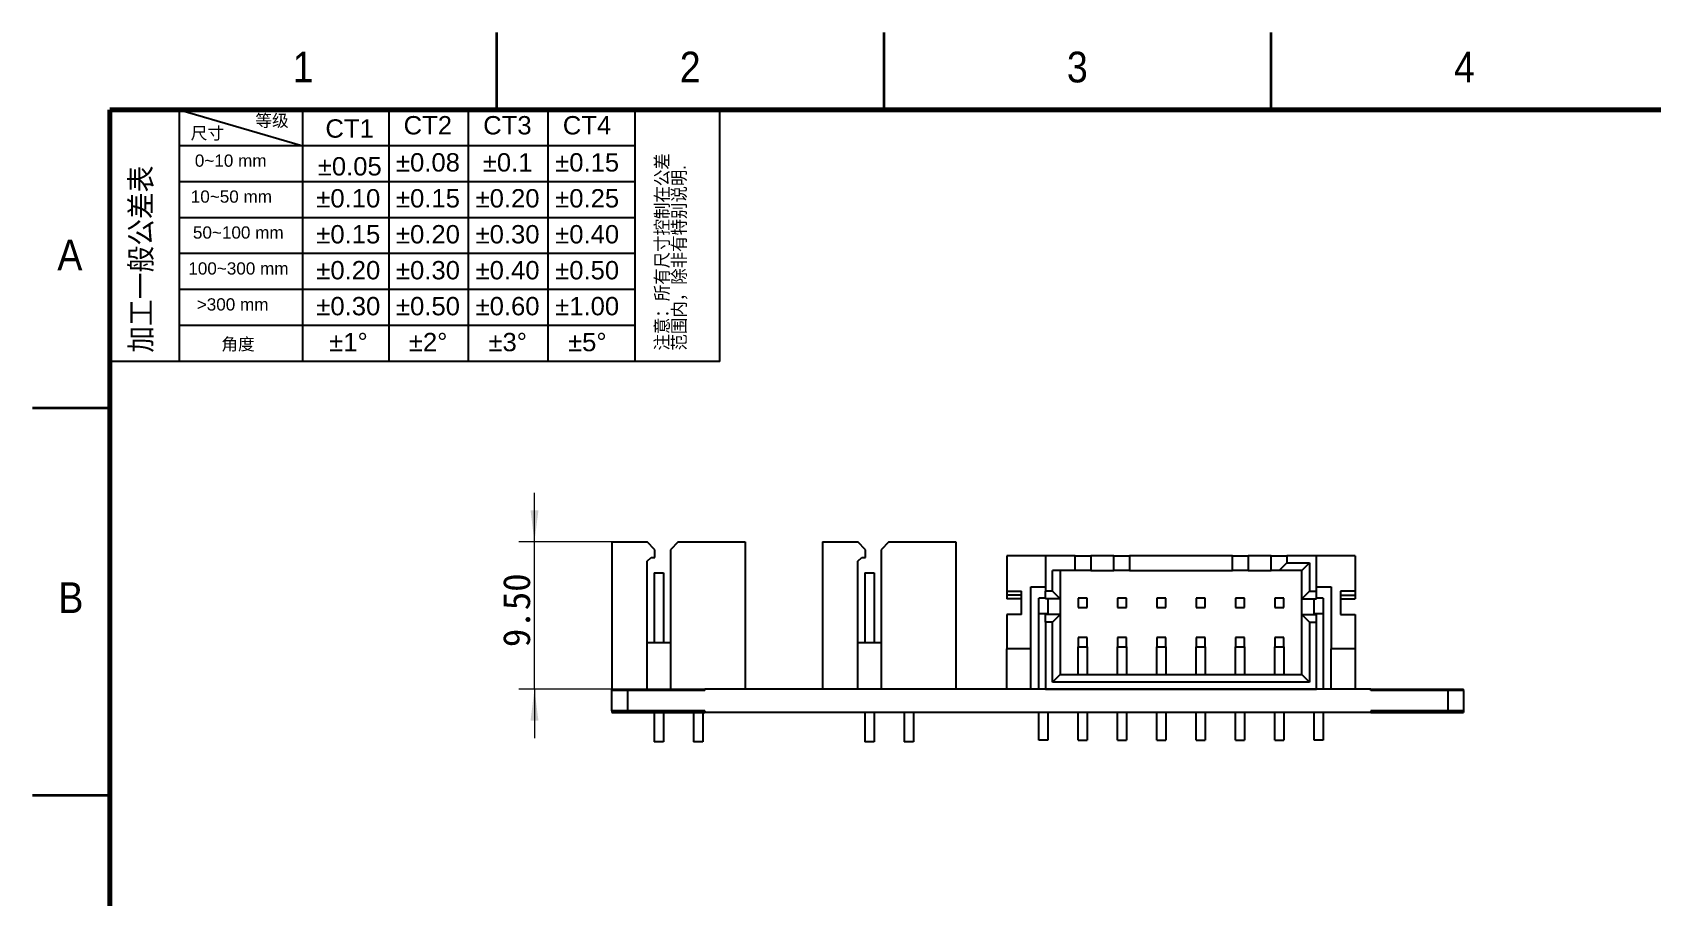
# Model space of a CAD drawing. Header units: millimetres. Extents: x 0 to 210, y 0 to 149.
# Drawn here: x 0 to 104.6, y 92.7 to 148.5 of the extents above; entities that cross this region are included whole.
import ezdxf

# ---------------------------------------------------------------- set-up
doc = ezdxf.new("R2010")
doc.units = ezdxf.units.MM
doc.header["$LTSCALE"] = 0.5
doc.linetypes.add('SLD-实线', pattern=[0])
doc.layers.add('细实线', color=2, linetype='SLD-实线')
doc.layers.add('轮廓粗实线', color=7, linetype='Continuous')
doc.styles.add('SLDTEXTSTYLE0', font='ARIAL.TTF')
doc.styles.add('SLDTEXTSTYLE1', font='ARIAL.TTF', dxfattribs={"bigfont": 'bigfont'})
doc.styles.add('SLDTEXTSTYLE10', font='SIMSUN.TTC')
doc.styles.add('SLDTEXTSTYLE2', font='GOTHIC.TTF', dxfattribs={"width": 0.913, "bigfont": 'bigfont'})
doc.styles.add('SLDTEXTSTYLE9', font='GOTHIC.TTF', dxfattribs={"width": 0.913})
doc.dimstyles.new('SLDDIMSTYLE2', dxfattribs={"dimtxt": 1.75, "dimasz": 2.04, "dimexe": 0, "dimexo": 0.0625, "dimgap": 0.4375, "dimtad": 2, "dimrnd": 1e-09, "dimzin": 4, "dimdsep": 46, "dimtxsty": 'SLDTEXTSTYLE10', "dimsah": 1, "dimcen": 0.09, "dimadec": 0, "dimazin": 1, "dimtfac": 1, "dimtmove": 0, "dimatfit": 0, "dimfxl": 1, "dimfrac": 2, "dimtolj": 1, "dimtzin": 12, "dimarcsym": 0})

# ---------------------------------------------------------------- blocks, each defined once
blk = doc.blocks.new('SW_NOTE_0')
at = {"layer": '细实线', "color": 0, "linetype": 'SLD-实线', "lineweight": 18, "insert": (0.422, 0.306), "char_height": 0.237, "attachment_point": 2, "style": 'SLDTEXTSTYLE0'}
blk.add_mtext('±0.60', dxfattribs=at)
blk = doc.blocks.new('SW_NOTE_0_1')
at = {"layer": '细实线', "color": 0, "linetype": 'SLD-实线', "lineweight": 18, "insert": (0.422, 0.306), "char_height": 0.237, "attachment_point": 2, "style": 'SLDTEXTSTYLE0'}
blk.add_mtext('±0.40', dxfattribs=at)
blk = doc.blocks.new('SW_NOTE_0_2')
at = {"layer": '细实线', "color": 0, "linetype": 'SLD-实线', "lineweight": 18, "insert": (0.254, 0.306), "char_height": 0.237, "attachment_point": 2, "style": 'SLDTEXTSTYLE0'}
blk.add_mtext('±3°', dxfattribs=at)
blk = doc.blocks.new('SW_NOTE_0_3')
at = {"layer": '细实线', "color": 0, "linetype": 'SLD-实线', "lineweight": 18, "insert": (0.254, 0.306), "char_height": 0.237, "attachment_point": 2, "style": 'SLDTEXTSTYLE0'}
blk.add_mtext('±5°', dxfattribs=at)
blk = doc.blocks.new('SW_NOTE_0_4')
at = {"layer": '细实线', "color": 0, "linetype": 'SLD-实线', "lineweight": 18, "insert": (0.422, 0.306), "char_height": 0.237, "attachment_point": 2, "style": 'SLDTEXTSTYLE0'}
blk.add_mtext('±1.00', dxfattribs=at)
blk = doc.blocks.new('SW_NOTE_0_5')
at = {"layer": '细实线', "color": 0, "linetype": 'SLD-实线', "lineweight": 18, "insert": (0.422, 0.306), "char_height": 0.237, "attachment_point": 2, "style": 'SLDTEXTSTYLE0'}
blk.add_mtext('±0.50', dxfattribs=at)
blk = doc.blocks.new('SW_NOTE_0_6')
at = {"layer": '细实线', "color": 0, "linetype": 'SLD-实线', "lineweight": 18, "insert": (0.422, 0.306), "char_height": 0.237, "attachment_point": 2, "style": 'SLDTEXTSTYLE0'}
blk.add_mtext('±0.20', dxfattribs=at)
blk = doc.blocks.new('SW_NOTE_0_7')
at = {"layer": '细实线', "color": 0, "linetype": 'SLD-实线', "lineweight": 18, "insert": (0.422, 0.306), "char_height": 0.237, "attachment_point": 2, "style": 'SLDTEXTSTYLE0'}
blk.add_mtext('±0.30', dxfattribs=at)
blk = doc.blocks.new('SW_NOTE_0_8')
at = {"layer": '细实线', "color": 0, "linetype": 'SLD-实线', "lineweight": 18, "insert": (0.328, 0.306), "char_height": 0.237, "attachment_point": 2, "style": 'SLDTEXTSTYLE0'}
blk.add_mtext('±0.1', dxfattribs=at)
blk = doc.blocks.new('SW_NOTE_0_9')
at = {"layer": '细实线', "color": 0, "linetype": 'SLD-实线', "lineweight": 18, "insert": (0.422, 0.306), "char_height": 0.237, "attachment_point": 2, "style": 'SLDTEXTSTYLE0'}
blk.add_mtext('±0.15', dxfattribs=at)
blk = doc.blocks.new('SW_NOTE_0_10')
at = {"layer": '细实线', "color": 0, "linetype": 'SLD-实线', "lineweight": 18, "insert": (0.422, 0.306), "char_height": 0.237, "attachment_point": 2, "style": 'SLDTEXTSTYLE0'}
blk.add_mtext('±0.25', dxfattribs=at)
blk = doc.blocks.new('SW_NOTE_0_11')
at = {"layer": '细实线', "color": 0, "linetype": 'SLD-实线', "lineweight": 18, "insert": (0.422, 0.306), "char_height": 0.237, "attachment_point": 2, "style": 'SLDTEXTSTYLE0'}
blk.add_mtext('±0.40', dxfattribs=at)
blk = doc.blocks.new('SW_NOTE_0_12')
at = {"layer": '细实线', "color": 0, "linetype": 'SLD-实线', "lineweight": 18, "insert": (0.316, 0.306), "char_height": 0.237, "attachment_point": 2, "style": 'SLDTEXTSTYLE0'}
blk.add_mtext('CT3', dxfattribs=at)
blk = doc.blocks.new('SW_NOTE_0_13')
at = {"layer": '细实线', "color": 0, "linetype": 'SLD-实线', "lineweight": 18, "insert": (0.316, 0.306), "char_height": 0.237, "attachment_point": 2, "style": 'SLDTEXTSTYLE0'}
blk.add_mtext('CT4', dxfattribs=at)
blk = doc.blocks.new('SW_NOTE_0_14')
at = {"layer": '细实线', "color": 0, "linetype": 'SLD-实线', "lineweight": 18, "insert": (0.422, 0.306), "char_height": 0.237, "attachment_point": 2, "style": 'SLDTEXTSTYLE0'}
blk.add_mtext('±0.10', dxfattribs=at)
blk = doc.blocks.new('SW_NOTE_0_15')
at = {"layer": '细实线', "color": 0, "linetype": 'SLD-实线', "lineweight": 18, "insert": (0.422, 0.306), "char_height": 0.237, "attachment_point": 2, "style": 'SLDTEXTSTYLE0'}
blk.add_mtext('±0.15', dxfattribs=at)
blk = doc.blocks.new('SW_NOTE_0_16')
at = {"layer": '细实线', "color": 0, "linetype": 'SLD-实线', "lineweight": 18, "insert": (0.422, 0.306), "char_height": 0.237, "attachment_point": 2, "style": 'SLDTEXTSTYLE0'}
blk.add_mtext('±0.05', dxfattribs=at)
blk = doc.blocks.new('SW_NOTE_0_17')
at = {"layer": '细实线', "color": 0, "linetype": 'SLD-实线', "lineweight": 18, "insert": (0.422, 0.306), "char_height": 0.237, "attachment_point": 2, "style": 'SLDTEXTSTYLE0'}
blk.add_mtext('±0.30', dxfattribs=at)
blk = doc.blocks.new('SW_NOTE_0_18')
at = {"layer": '细实线', "color": 0, "linetype": 'SLD-实线', "lineweight": 18, "insert": (0.422, 0.306), "char_height": 0.237, "attachment_point": 2, "style": 'SLDTEXTSTYLE0'}
blk.add_mtext('±0.20', dxfattribs=at)
blk = doc.blocks.new('SW_NOTE_0_19')
at = {"layer": '细实线', "color": 0, "linetype": 'SLD-实线', "lineweight": 18, "insert": (0.471, 0.204), "char_height": 0.158, "attachment_point": 2, "style": 'SLDTEXTSTYLE0'}
blk.add_mtext('>300 mm', dxfattribs=at)
blk = doc.blocks.new('SW_NOTE_0_20')
at = {"layer": '细实线', "color": 0, "linetype": 'SLD-实线', "lineweight": 18, "insert": (0.659, 0.204), "char_height": 0.158, "attachment_point": 2, "style": 'SLDTEXTSTYLE0'}
blk.add_mtext('100~300 mm', dxfattribs=at)
blk = doc.blocks.new('SW_NOTE_0_21')
at = {"layer": '细实线', "color": 0, "linetype": 'SLD-实线', "lineweight": 18, "insert": (0.229, 0.204), "char_height": 0.158, "attachment_point": 2, "style": 'SLDTEXTSTYLE1'}
blk.add_mtext('角度', dxfattribs=at)
blk = doc.blocks.new('SW_NOTE_0_22')
at = {"layer": '细实线', "color": 0, "linetype": 'SLD-实线', "lineweight": 18, "insert": (0.534, 0.204), "char_height": 0.158, "attachment_point": 2, "style": 'SLDTEXTSTYLE0'}
blk.add_mtext('10~50 mm', dxfattribs=at)
blk = doc.blocks.new('SW_NOTE_0_23')
at = {"layer": '细实线', "color": 0, "linetype": 'SLD-实线', "lineweight": 18, "insert": (0.596, 0.204), "char_height": 0.158, "attachment_point": 2, "style": 'SLDTEXTSTYLE0'}
blk.add_mtext('50~100 mm', dxfattribs=at)
blk = doc.blocks.new('SW_NOTE_0_24')
at = {"layer": '细实线', "color": 0, "linetype": 'SLD-实线', "lineweight": 18, "insert": (0.471, 0.204), "char_height": 0.158, "attachment_point": 2, "style": 'SLDTEXTSTYLE0'}
blk.add_mtext('0~10 mm', dxfattribs=at)
blk = doc.blocks.new('SW_NOTE_0_25')
at = {"layer": '细实线', "color": 0, "linetype": 'SLD-实线', "lineweight": 18, "insert": (0, 0.204), "char_height": 0.158, "attachment_point": 1, "style": 'SLDTEXTSTYLE1'}
blk.add_mtext('尺寸', dxfattribs=at)
blk = doc.blocks.new('SW_NOTE_0_26')
at = {"layer": '细实线', "color": 0, "linetype": 'SLD-实线', "lineweight": 18, "insert": (0, 0.204), "char_height": 0.158, "attachment_point": 1, "style": 'SLDTEXTSTYLE1'}
blk.add_mtext('等级', dxfattribs=at)
blk = doc.blocks.new('SW_NOTE_0_27')
at = {"layer": '细实线', "color": 0, "linetype": 'SLD-实线', "lineweight": 18, "insert": (0.254, 0.306), "char_height": 0.237, "attachment_point": 2, "style": 'SLDTEXTSTYLE0'}
blk.add_mtext('±2°', dxfattribs=at)
blk = doc.blocks.new('SW_NOTE_0_28')
at = {"layer": '细实线', "color": 0, "linetype": 'SLD-实线', "lineweight": 18, "insert": (0.254, 0.306), "char_height": 0.237, "attachment_point": 2, "style": 'SLDTEXTSTYLE0'}
blk.add_mtext('±1°', dxfattribs=at)
blk = doc.blocks.new('SW_NOTE_0_29')
at = {"layer": '细实线', "color": 0, "linetype": 'SLD-实线', "lineweight": 18, "insert": (0.422, 0.306), "char_height": 0.237, "attachment_point": 2, "style": 'SLDTEXTSTYLE0'}
blk.add_mtext('±0.50', dxfattribs=at)
blk = doc.blocks.new('SW_NOTE_0_30')
at = {"layer": '细实线', "color": 0, "linetype": 'SLD-实线', "lineweight": 18, "insert": (0.422, 0.306), "char_height": 0.237, "attachment_point": 2, "style": 'SLDTEXTSTYLE0'}
blk.add_mtext('±0.30', dxfattribs=at)
blk = doc.blocks.new('SW_NOTE_0_31')
at = {"layer": '细实线', "color": 0, "linetype": 'SLD-实线', "lineweight": 18, "insert": (0.422, 0.306), "char_height": 0.237, "attachment_point": 2, "style": 'SLDTEXTSTYLE0'}
blk.add_mtext('±0.08', dxfattribs=at)
blk = doc.blocks.new('SW_NOTE_0_32')
at = {"layer": '细实线', "color": 0, "linetype": 'SLD-实线', "lineweight": 18, "insert": (0.422, 0.306), "char_height": 0.237, "attachment_point": 2, "style": 'SLDTEXTSTYLE0'}
blk.add_mtext('±0.15', dxfattribs=at)
blk = doc.blocks.new('SW_NOTE_0_33')
at = {"layer": '细实线', "color": 0, "linetype": 'SLD-实线', "lineweight": 18, "insert": (0.422, 0.306), "char_height": 0.237, "attachment_point": 2, "style": 'SLDTEXTSTYLE0'}
blk.add_mtext('±0.20', dxfattribs=at)
blk = doc.blocks.new('SW_NOTE_0_34')
at = {"layer": '细实线', "color": 0, "linetype": 'SLD-实线', "lineweight": 18, "insert": (0.316, 0.306), "char_height": 0.237, "attachment_point": 2, "style": 'SLDTEXTSTYLE0'}
blk.add_mtext('CT1', dxfattribs=at)
blk = doc.blocks.new('SW_NOTE_0_35')
at = {"layer": '细实线', "color": 0, "linetype": 'SLD-实线', "lineweight": 18, "insert": (0.316, 0.306), "char_height": 0.237, "attachment_point": 2, "style": 'SLDTEXTSTYLE0'}
blk.add_mtext('CT2', dxfattribs=at)
blk = doc.blocks.new('SW_NOTE_0_36')
at = {"layer": '细实线', "color": 0, "linetype": 'SLD-实线', "lineweight": 18, "insert": (-0.354, 0), "char_height": 0.277, "attachment_point": 1, "rotation": 90, "style": 'SLDTEXTSTYLE2'}
blk.add_mtext('加工一般公差表', dxfattribs=at)
blk = doc.blocks.new('SW_NOTE_0_37')
at = {"layer": '细实线', "color": 0, "linetype": 'SLD-实线', "lineweight": 18, "char_height": 0.17045, "attachment_point": 1, "rotation": 90, "style": 'SLDTEXTSTYLE2'}
for s, insert in [('注意：所有尺寸控制在公差', (-0.218, 0)), ('范围内，除非有特别说明.', (0.003, 0))]:
    blk.add_mtext(s, dxfattribs=dict(at, insert=insert))
blk = doc.blocks.new('公差尺寸表')
blk.add_line((0, 0), (0, -3.247))
at = {"layer": '细实线', "color": 7}
for p, q in [((7.877, 0), (0, 0)), ((0.898, 0), (2.494, -0.464)), ((0.898, -3.247), (0.898, 0)), ((2.494, -3.247), (2.494, 0)), ((3.606, -3.247), (3.606, 0)), ((4.634, -3.247), (4.634, 0)), ((4.943, 0), (7.529, 0)), ((5.662, -3.247), (5.662, 0)), ((6.787, -3.247), (6.787, 0)), ((7.877, -3.247), (7.877, 0)), ((6.787, -0.464), (0.898, -0.464)), ((6.787, -0.928), (0.898, -0.928)), ((6.787, -1.392), (0.898, -1.392)), ((6.787, -1.856), (0.898, -1.856)), ((6.787, -2.319), (0.898, -2.319)), ((6.787, -2.783), (0.898, -2.783)), ((7.877, -3.247), (0, -3.247))]:
    blk.add_line(p, q, dxfattribs=at)
at = {"layer": '细实线', "color": 7, "linetype": 'SLD-实线', "lineweight": 18}
for name, p in [('SW_NOTE_0_25', (1.044, -0.425)), ('SW_NOTE_0_26', (1.879, -0.263)), ('SW_NOTE_0_34', (2.781, -0.428)), ('SW_NOTE_0_35', (3.791, -0.386)), ('SW_NOTE_0_12', (4.819, -0.386)), ('SW_NOTE_0_13', (5.847, -0.386)), ('SW_NOTE_0_24', (1.09, -0.78)), ('SW_NOTE_0_16', (2.677, -0.916)), ('SW_NOTE_0_31', (3.687, -0.865)), ('SW_NOTE_0_8', (4.81, -0.865)), ('SW_NOTE_0_9', (5.743, -0.865)), ('SW_NOTE_0_37', (7.264, -3.107)), ('SW_NOTE_0_36', (0.617, -3.134)), ('SW_NOTE_0_22', (1.036, -1.244)), ('SW_NOTE_0_14', (2.658, -1.329)), ('SW_NOTE_0_32', (3.687, -1.329)), ('SW_NOTE_0_6', (4.715, -1.329)), ('SW_NOTE_0_10', (5.743, -1.329)), ('SW_NOTE_0_23', (1.063, -1.708)), ('SW_NOTE_0_15', (2.658, -1.793)), ('SW_NOTE_0_33', (3.687, -1.793)), ('SW_NOTE_0_7', (4.715, -1.793)), ('SW_NOTE_0_11', (5.743, -1.793)), ('SW_NOTE_0_20', (1.002, -2.172)), ('SW_NOTE_0_18', (2.658, -2.257)), ('SW_NOTE_0_30', (3.687, -2.257)), ('SW_NOTE_0_1', (4.715, -2.257)), ('SW_NOTE_0_5', (5.743, -2.257)), ('SW_NOTE_0_19', (1.115, -2.636)), ('SW_NOTE_0_17', (2.658, -2.721)), ('SW_NOTE_0_29', (3.687, -2.721)), ('SW_NOTE_0', (4.715, -2.721)), ('SW_NOTE_0_4', (5.743, -2.721)), ('SW_NOTE_0_21', (1.426, -3.149)), ('SW_NOTE_0_28', (2.828, -3.185)), ('SW_NOTE_0_27', (3.857, -3.185)), ('SW_NOTE_0_2', (4.885, -3.185)), ('SW_NOTE_0_3', (5.913, -3.185))]:
    blk.add_blockref(name, p, dxfattribs=at)
blk = doc.blocks.new('_D_6')
at = {"color": 7, "linetype": 'SLD-实线', "lineweight": 18, "true_color": 0xffffff}
for p, q in [((32.42, 115.61), (32.42, 118.79)), ((37.42, 115.61), (31.42, 115.61)), ((32.42, 106.11), (32.42, 115.61)), ((37.42, 106.11), (31.42, 106.11)), ((32.42, 106.11), (32.42, 102.94))]:
    blk.add_line(p, q, dxfattribs=at)
for points in [[(32.42, 115.61), (32.68, 117.65), (32.17, 117.65)], [(32.42, 106.11), (32.17, 104.07), (32.68, 104.07)]]:
    blk.add_solid(points, dxfattribs=at)
at = {"color": 7, "linetype": 'SLD-实线', "lineweight": 18, "true_color": 0xffffff, "insert": (30.39, 108.82), "char_height": 1.75, "attachment_point": 1, "rotation": 90, "style": 'SLDTEXTSTYLE10'}
blk.add_mtext('9.50', dxfattribs=at)

msp = doc.modelspace()

# ---------------------------------------------------------------- linework, layer by layer
at = {"color": 7, "linetype": 'SLD-实线', "lineweight": 35}
for p, q in [((30, 143.5), (30, 148.5)), ((55, 143.5), (55, 148.5)), ((80, 143.5), (80, 148.5)), ((5, 124.25), (0, 124.25)), ((5, 99.25), (0, 99.25))]:
    msp.add_line(p, q, dxfattribs=at)
at = {"color": 7, "linetype": 'SLD-实线', "lineweight": 70}
for p, q in [((5, 5), (5, 143.5)), ((5, 143.5), (205, 143.5))]:
    msp.add_line(p, q, dxfattribs=at)
at = {"layer": '轮廓粗实线'}
for p, q in [((37.424, 115.611), (39.704, 115.611)), ((37.424, 115.611), (37.424, 106.111)), ((40.204, 115.111), (39.704, 115.611)), ((40.204, 114.611), (40.204, 115.111)), ((41.704, 115.611), (41.204, 115.111)), ((41.204, 115.111), (41.204, 106.111)), ((41.704, 115.611), (46.024, 115.611)), ((46.024, 115.611), (46.024, 106.111)), ((51.024, 115.611), (53.304, 115.611)), ((51.024, 115.611), (51.024, 106.111)), ((53.804, 115.111), (53.304, 115.611)), ((53.804, 114.611), (53.804, 115.111)), ((55.304, 115.611), (54.804, 115.111)), ((54.804, 115.111), (54.804, 106.111)), ((55.304, 115.611), (59.624, 115.611)), ((59.624, 115.611), (59.624, 106.111)), ((39.704, 114.361), (39.954, 114.611)), ((39.704, 106.111), (39.704, 114.361)), ((39.954, 114.611), (40.204, 114.611)), ((53.304, 114.361), (53.554, 114.611)), ((53.304, 106.111), (53.304, 114.361)), ((53.554, 114.611), (53.804, 114.611)), ((62.924, 114.711), (62.924, 112.431)), ((65.424, 114.711), (62.924, 114.711)), ((67.344, 114.711), (65.424, 114.711)), ((65.424, 114.711), (65.424, 112.431)), ((67.344, 113.761), (67.344, 114.711)), ((67.344, 114.711), (68.344, 114.711)), ((68.344, 114.711), (68.344, 113.761)), ((69.844, 114.711), (68.344, 114.711)), ((69.844, 113.761), (69.844, 114.711)), ((69.844, 114.711), (70.844, 114.711)), ((70.844, 114.711), (70.844, 113.761)), ((77.504, 114.711), (70.844, 114.711)), ((77.504, 113.761), (77.504, 114.711)), ((77.504, 114.711), (78.504, 114.711)), ((78.504, 114.711), (78.504, 113.761)), ((80.004, 114.711), (78.504, 114.711)), ((80.004, 113.761), (80.004, 114.711)), ((80.004, 114.711), (81.004, 114.711)), ((80.504, 113.761), (81.004, 114.261)), ((81.004, 114.711), (81.004, 114.261)), ((82.924, 114.711), (81.004, 114.711)), ((81.004, 114.261), (82.474, 114.261)), ((82.474, 114.261), (81.974, 113.761)), ((82.474, 114.261), (82.474, 112.431)), ((85.424, 114.711), (82.924, 114.711)), ((82.924, 112.431), (82.924, 114.711)), ((85.424, 114.711), (85.424, 112.431)), ((40.154, 113.611), (40.754, 113.611)), ((40.154, 113.611), (40.154, 109.111)), ((40.754, 113.611), (40.754, 109.111)), ((53.754, 113.611), (54.354, 113.611)), ((53.754, 113.611), (53.754, 109.111)), ((54.354, 113.611), (54.354, 109.111)), ((65.874, 112.431), (65.874, 113.761)), ((67.344, 113.761), (65.874, 113.761)), ((66.374, 113.761), (66.374, 111.931)), ((68.344, 113.761), (67.344, 113.761)), ((68.344, 113.761), (69.844, 113.761)), ((70.844, 113.761), (69.844, 113.761)), ((70.844, 113.761), (77.504, 113.761)), ((78.504, 113.761), (77.504, 113.761)), ((78.504, 113.761), (80.004, 113.761)), ((80.504, 113.761), (80.004, 113.761)), ((81.974, 113.761), (80.504, 113.761)), ((81.974, 111.931), (81.974, 113.761)), ((62.924, 112.431), (63.874, 112.431)), ((62.924, 112.431), (62.924, 112.181)), ((63.874, 112.181), (62.924, 112.181)), ((62.924, 112.181), (62.924, 111.931)), ((63.874, 110.931), (63.874, 112.431)), ((64.474, 112.711), (65.424, 112.711)), ((64.474, 108.711), (64.474, 112.711)), ((65.424, 111.981), (64.984, 111.981)), ((64.984, 110.981), (64.984, 111.981)), ((65.874, 112.431), (65.424, 112.431)), ((65.424, 111.931), (65.424, 112.431)), ((65.874, 112.431), (66.374, 111.931)), ((67.524, 111.981), (67.524, 111.381)), ((68.124, 111.981), (67.524, 111.981)), ((68.124, 111.381), (68.124, 111.981)), ((70.064, 111.981), (70.064, 111.381)), ((70.664, 111.981), (70.064, 111.981)), ((70.664, 111.381), (70.664, 111.981)), ((73.204, 111.981), (72.604, 111.981)), ((72.604, 111.981), (72.604, 111.381)), ((73.204, 111.381), (73.204, 111.981)), ((75.144, 111.981), (75.144, 111.381)), ((75.744, 111.981), (75.144, 111.981)), ((75.744, 111.381), (75.744, 111.981)), ((78.284, 111.981), (77.684, 111.981)), ((77.684, 111.981), (77.684, 111.381)), ((78.284, 111.381), (78.284, 111.981)), ((80.224, 111.981), (80.224, 111.381)), ((80.824, 111.981), (80.224, 111.981)), ((80.824, 111.381), (80.824, 111.981)), ((82.474, 112.431), (81.974, 111.931)), ((82.474, 112.431), (82.924, 112.431)), ((82.924, 112.711), (83.874, 112.711)), ((82.924, 111.931), (82.924, 112.431)), ((83.364, 111.981), (82.924, 111.981)), ((83.364, 111.981), (83.364, 110.981)), ((83.874, 112.711), (83.874, 108.711)), ((85.424, 112.431), (84.474, 112.431)), ((84.474, 112.431), (84.474, 110.931)), ((84.474, 112.181), (85.424, 112.181)), ((85.424, 112.431), (85.424, 112.181)), ((85.424, 112.181), (85.424, 111.931)), ((63.874, 111.931), (62.924, 111.931)), ((63.874, 110.931), (62.924, 110.931)), ((62.924, 110.931), (62.924, 108.711)), ((64.984, 106.111), (64.984, 110.981)), ((65.584, 110.981), (64.984, 110.981)), ((66.374, 111.931), (65.424, 111.931)), ((66.374, 110.931), (65.424, 110.931)), ((65.424, 110.431), (65.424, 110.931)), ((65.584, 111.931), (65.584, 110.981)), ((65.584, 110.981), (65.584, 110.931)), ((66.374, 110.931), (65.874, 110.431)), ((66.374, 111.931), (66.374, 110.931)), ((66.374, 110.931), (66.374, 107.061)), ((67.524, 111.381), (68.124, 111.381)), ((70.064, 111.381), (70.664, 111.381)), ((72.604, 111.381), (73.204, 111.381)), ((75.144, 111.381), (75.744, 111.381)), ((77.684, 111.381), (78.284, 111.381)), ((80.224, 111.381), (80.824, 111.381)), ((81.974, 111.931), (82.924, 111.931)), ((81.974, 110.931), (81.974, 111.931)), ((81.974, 107.061), (81.974, 110.931)), ((81.974, 110.931), (82.474, 110.431)), ((81.974, 110.931), (82.924, 110.931)), ((82.764, 110.981), (82.764, 111.931)), ((83.364, 110.981), (82.764, 110.981)), ((82.764, 110.931), (82.764, 110.981)), ((82.924, 110.431), (82.924, 110.931)), ((83.364, 110.981), (83.364, 106.111)), ((84.474, 111.931), (85.424, 111.931)), ((84.474, 110.931), (85.424, 110.931)), ((85.424, 110.931), (85.424, 108.711)), ((65.874, 110.431), (65.424, 110.431)), ((65.424, 110.431), (65.424, 106.111)), ((65.874, 106.561), (65.874, 110.431)), ((82.474, 110.431), (82.474, 106.561)), ((82.474, 110.431), (82.924, 110.431)), ((82.924, 106.111), (82.924, 110.431)), ((39.704, 109.111), (41.204, 109.111)), ((53.304, 109.111), (54.804, 109.111)), ((68.124, 109.441), (67.524, 109.441)), ((67.524, 109.441), (67.524, 108.841)), ((67.524, 108.841), (68.124, 108.841)), ((67.524, 107.061), (67.524, 108.841)), ((68.124, 108.841), (68.124, 109.441)), ((68.124, 108.841), (68.124, 107.061)), ((70.664, 109.441), (70.064, 109.441)), ((70.064, 109.441), (70.064, 108.841)), ((70.064, 108.841), (70.664, 108.841)), ((70.064, 107.061), (70.064, 108.841)), ((70.664, 108.841), (70.664, 109.441)), ((70.664, 108.841), (70.664, 107.061)), ((72.604, 109.441), (72.604, 108.841)), ((73.204, 109.441), (72.604, 109.441)), ((72.604, 108.841), (73.204, 108.841)), ((72.604, 107.061), (72.604, 108.841)), ((73.204, 108.841), (73.204, 109.441)), ((73.204, 108.841), (73.204, 107.061)), ((75.144, 109.441), (75.144, 108.841)), ((75.744, 109.441), (75.144, 109.441)), ((75.144, 108.841), (75.744, 108.841)), ((75.144, 107.061), (75.144, 108.841)), ((75.744, 108.841), (75.744, 109.441)), ((75.744, 108.841), (75.744, 107.061)), ((77.684, 109.441), (77.684, 108.841)), ((78.284, 109.441), (77.684, 109.441)), ((77.684, 108.841), (78.284, 108.841)), ((77.684, 107.061), (77.684, 108.841)), ((78.284, 108.841), (78.284, 109.441)), ((78.284, 108.841), (78.284, 107.061)), ((80.824, 109.441), (80.224, 109.441)), ((80.224, 109.441), (80.224, 108.841)), ((80.224, 108.841), (80.824, 108.841)), ((80.224, 107.061), (80.224, 108.841)), ((80.824, 108.841), (80.824, 109.441)), ((80.824, 108.841), (80.824, 107.061)), ((64.474, 108.711), (62.924, 108.711)), ((62.924, 106.111), (62.924, 108.711)), ((64.474, 106.111), (64.474, 108.711)), ((85.424, 108.711), (83.874, 108.711)), ((83.874, 106.111), (83.874, 108.711)), ((85.424, 108.711), (85.424, 106.111)), ((65.874, 106.561), (66.374, 107.061)), ((66.374, 107.061), (81.974, 107.061)), ((82.474, 106.561), (81.974, 107.061)), ((37.424, 106.011), (37.424, 106.111)), ((37.424, 106.111), (40.424, 106.111)), ((37.424, 104.711), (37.424, 106.011)), ((38.424, 106.011), (37.424, 106.011)), ((38.424, 106.011), (38.424, 104.711)), ((43.424, 106.011), (38.424, 106.011)), ((40.424, 106.011), (40.424, 106.111)), ((40.424, 106.111), (43.424, 106.111)), ((43.424, 106.011), (43.424, 106.111)), ((86.424, 106.111), (43.424, 106.111)), ((65.424, 106.111), (82.924, 106.111)), ((82.474, 106.561), (65.874, 106.561)), ((86.424, 106.011), (86.424, 106.111)), ((86.424, 106.111), (89.424, 106.111)), ((91.424, 106.011), (86.424, 106.011)), ((89.424, 106.011), (89.424, 106.111)), ((89.424, 106.111), (92.424, 106.111)), ((91.424, 104.711), (91.424, 106.011)), ((92.424, 106.011), (91.424, 106.011)), ((92.424, 106.011), (92.424, 106.111)), ((92.424, 106.011), (92.424, 104.711)), ((38.424, 104.711), (37.424, 104.711)), ((37.424, 104.711), (37.424, 104.611)), ((43.424, 104.711), (38.424, 104.711)), ((40.424, 104.711), (40.424, 104.611)), ((43.424, 104.711), (43.424, 104.611)), ((91.424, 104.711), (86.424, 104.711)), ((86.424, 104.711), (86.424, 104.611)), ((89.424, 104.711), (89.424, 104.611)), ((92.424, 104.711), (91.424, 104.711)), ((92.424, 104.711), (92.424, 104.611)), ((37.424, 104.611), (40.424, 104.611)), ((40.154, 104.611), (40.154, 102.711)), ((40.424, 104.611), (43.424, 104.611)), ((40.754, 104.611), (40.754, 102.711)), ((42.694, 104.611), (42.694, 102.711)), ((43.294, 104.611), (43.294, 102.711)), ((86.424, 104.611), (43.424, 104.611)), ((53.754, 104.611), (53.754, 102.711)), ((54.354, 104.611), (54.354, 102.711)), ((56.294, 104.611), (56.294, 102.711)), ((56.894, 104.611), (56.894, 102.711)), ((64.984, 102.811), (64.984, 104.611)), ((65.584, 104.611), (65.584, 102.811)), ((67.524, 102.811), (67.524, 104.611)), ((68.124, 104.611), (68.124, 102.811)), ((70.064, 102.811), (70.064, 104.611)), ((70.664, 104.611), (70.664, 102.811)), ((72.604, 102.811), (72.604, 104.611)), ((73.204, 104.611), (73.204, 102.811)), ((75.144, 102.811), (75.144, 104.611)), ((75.744, 104.611), (75.744, 102.811)), ((77.684, 102.811), (77.684, 104.611)), ((78.284, 104.611), (78.284, 102.811)), ((80.224, 102.811), (80.224, 104.611)), ((80.824, 104.611), (80.824, 102.811)), ((82.764, 102.811), (82.764, 104.611)), ((83.364, 104.611), (83.364, 102.811)), ((86.424, 104.611), (89.424, 104.611)), ((89.424, 104.611), (92.424, 104.611)), ((40.754, 102.711), (40.154, 102.711)), ((43.294, 102.711), (42.694, 102.711)), ((54.354, 102.711), (53.754, 102.711)), ((56.894, 102.711), (56.294, 102.711)), ((65.584, 102.811), (64.984, 102.811)), ((67.524, 102.811), (68.124, 102.811)), ((70.064, 102.811), (70.664, 102.811)), ((72.604, 102.811), (73.204, 102.811)), ((75.144, 102.811), (75.744, 102.811)), ((77.684, 102.811), (78.284, 102.811)), ((80.224, 102.811), (80.824, 102.811)), ((83.364, 102.811), (82.764, 102.811))]:
    msp.add_line(p, q, dxfattribs=at)

# ---------------------------------------------------------------- block references
at = {"color": 7, "linetype": 'Continuous', "xscale": 5, "yscale": 5, "zscale": 5}
msp.add_blockref('公差尺寸表', (5, 143.5), dxfattribs=at)

# ---------------------------------------------------------------- texts
at = {"color": 7, "linetype": 'Continuous', "lineweight": 0, "char_height": 1.984, "attachment_point": 2, "style": 'SLDTEXTSTYLE9'}
for s, insert in [('1', (17.48, 147.257)), ('2', (42.48, 147.257)), ('3', (67.48, 147.257)), ('4', (92.48, 147.257)), ('A', (2.42, 135.132)), ('B', (2.485, 113.007))]:
    msp.add_mtext(s, dxfattribs=dict(at, insert=insert))

# ---------------------------------------------------------------- dimensions: what is measured, and where the dimension line sits
at = {"color": 7, "linetype": 'SLD-实线', "lineweight": 18, "true_color": 0xffffff}
dim = msp.add_linear_dim(base=(32.424, 115.611), p1=(37.424, 106.111), p2=(37.424, 115.611), angle=90, dimstyle='SLDDIMSTYLE2', dxfattribs=at)
dim.commit()
dim.dimension.update_dxf_attribs({"geometry": '_D_6', "text_midpoint": (32.424, 110.861), "dimtype": 160})

doc.saveas('drawing.dxf')
